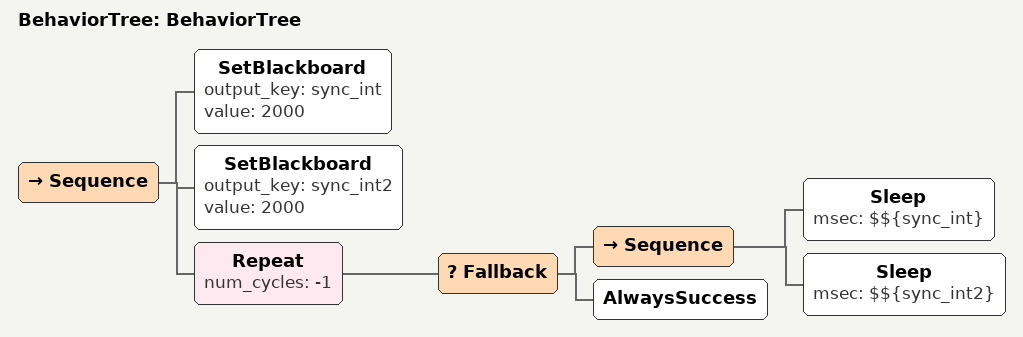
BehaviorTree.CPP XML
<?xml version="1.0"?>
<root BTCPP_format="4" main_tree_to_execute="BehaviorTree">
    <BehaviorTree ID="BehaviorTree">
        <Sequence>
            <SetBlackboard output_key="sync_int" value="2000"/>
            <SetBlackboard output_key="sync_int2" value="2000"/>
            <Repeat num_cycles="-1">
                <Fallback>
                    <Sequence>
                        <Sleep msec="$${sync_int}"/>
                        <Sleep msec="$${sync_int2}"/>
                    </Sequence>
                    <AlwaysSuccess/>
                </Fallback>
            </Repeat>
        </Sequence>
    </BehaviorTree>
</root>
